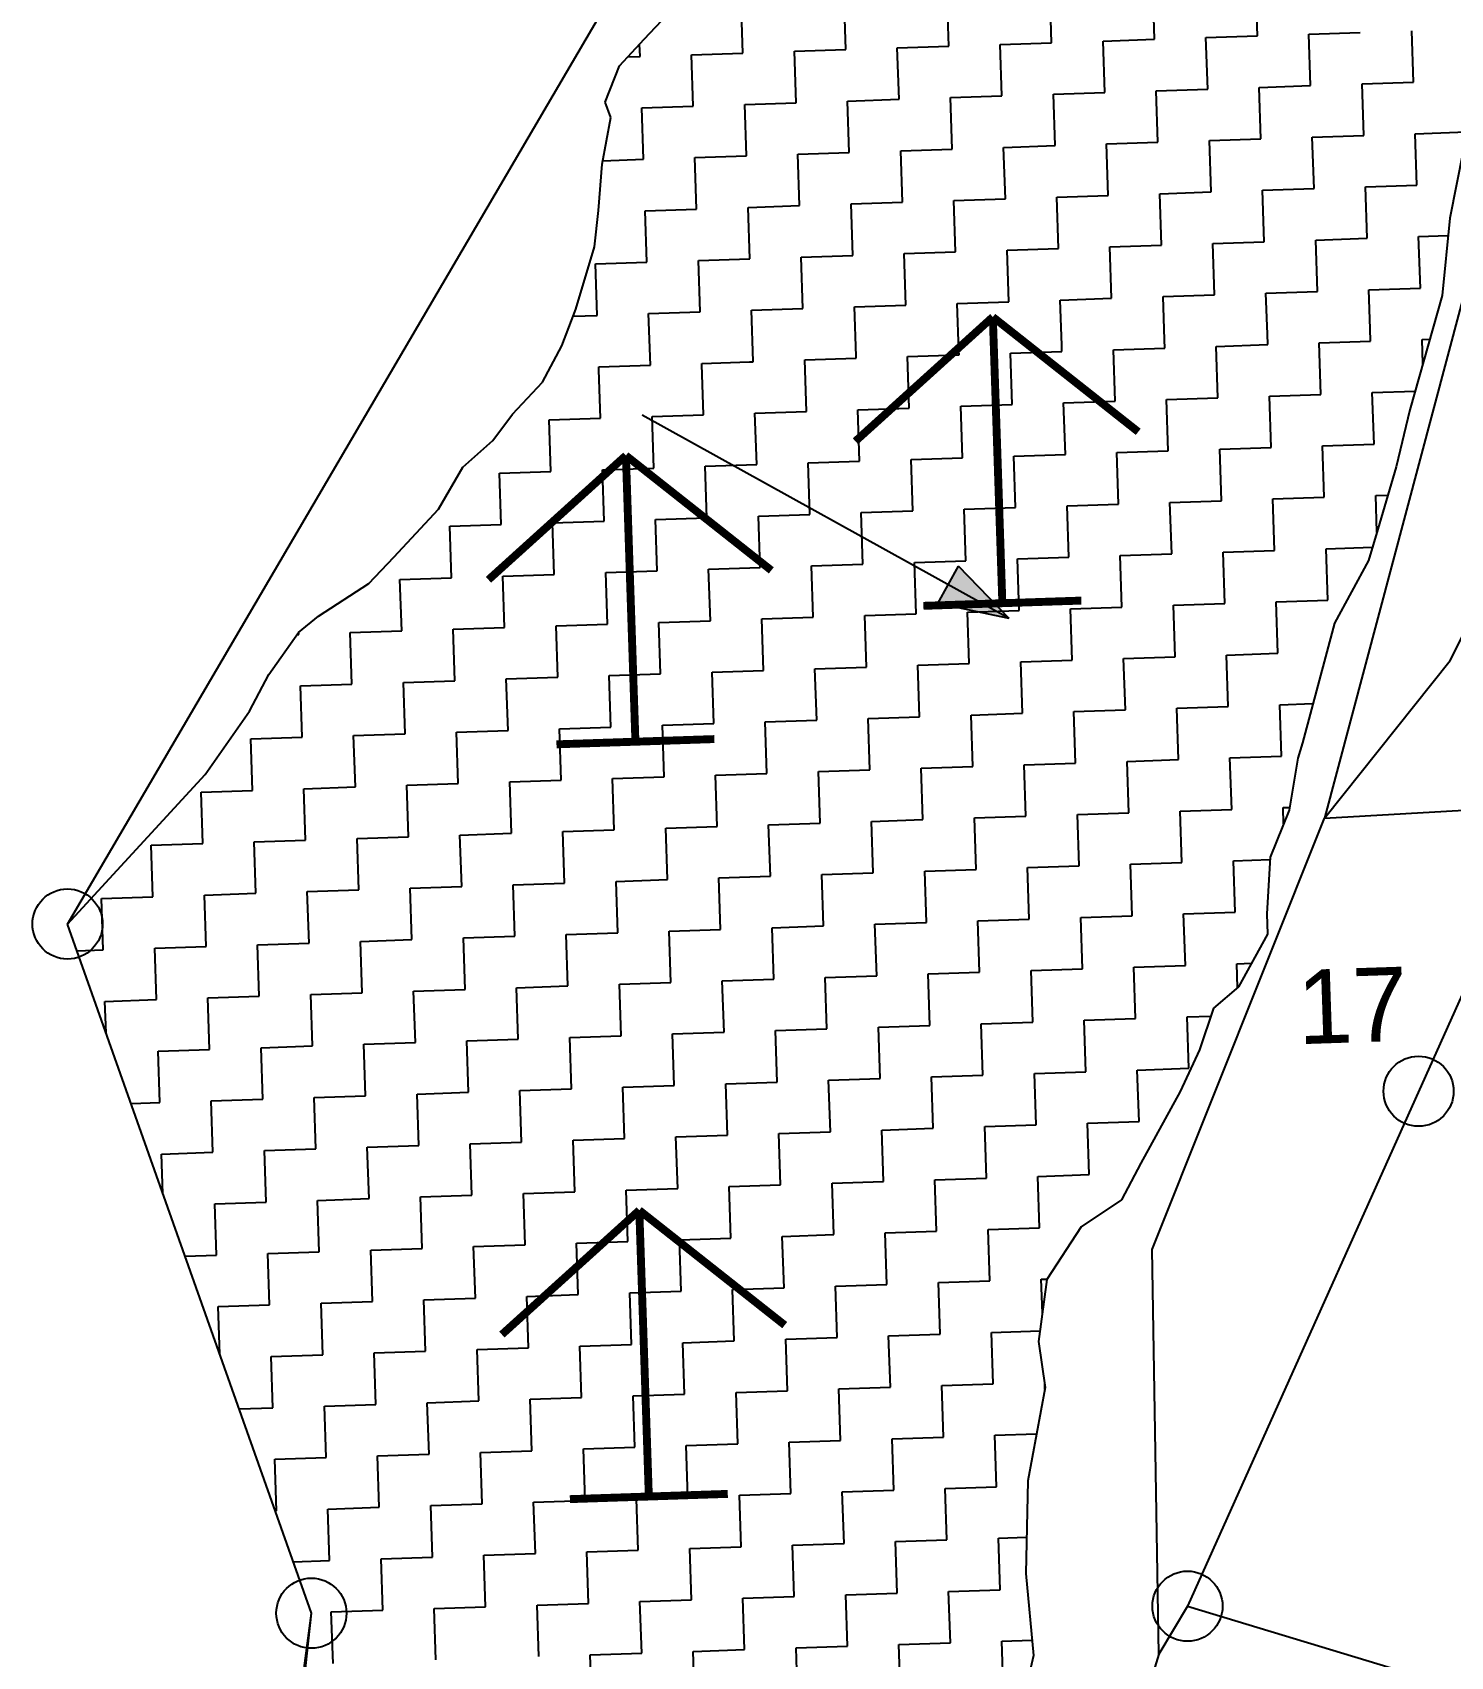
# Model space of a CAD drawing. Header units: metres. Extents: x 279700 to 281193, y 2031385 to 2032574.
# Drawn here: x 279727.5 to 280005.7, y 2031783.9 to 2032102.5 of the extents above; entities that cross this region are included whole.
import ezdxf
from ezdxf.enums import TextEntityAlignment as Align

# ---------------------------------------------------------------- set-up
doc = ezdxf.new("R2010")
doc.units = ezdxf.units.M
for name, color, linetype in [('POLY_HATCH', 12, 'Continuous'), ('POLY_PARCEL', 6, 'Continuous'), ('TEXT_PARCEL', 7, 'Continuous'), ('V_BOUND_LINE', 7, 'Continuous')]:
    doc.layers.add(name, color=color, linetype=linetype)
doc.styles.add('TEXT_MAP', font='')
doc.styles.get('TEXT_MAP').set_extended_font_data('Kruti Dev 050')

msp = doc.modelspace()

# ---------------------------------------------------------------- hatches: boundary and pattern name
h = msp.add_hatch(color=256)
h.paths.add_polyline_path([(279907.14, 2031994.16), (279905.12, 2031990.5), (279919.09, 2031987.53)])
h.paths.add_polyline_path([(279919.09, 2031987.53), (279909.17, 2031997.81), (279907.14, 2031994.16)])

# ---------------------------------------------------------------- linework, layer by layer
at = {"const_width": 1.55}
for points in [[(279915.89, 2032046.71), (279888.93, 2032022.33)], [(279915.89, 2032046.71), (279917.76, 2031990.55)], [(279915.89, 2032046.71), (279944.42, 2032024.18)], [(279843.9, 2032019.53), (279816.94, 2031995.16)], [(279843.9, 2032019.53), (279845.77, 2031963.38)], [(279843.9, 2032019.53), (279872.43, 2031997)], [(279902.27, 2031990.04), (279933.25, 2031991.07)], [(279830.28, 2031962.87), (279861.26, 2031963.9)], [(279846.53, 2031871.46), (279819.57, 2031847.08)], [(279846.53, 2031871.46), (279848.4, 2031815.31)], [(279846.53, 2031871.46), (279875.06, 2031848.93)], [(279832.91, 2031814.79), (279863.89, 2031815.82)]]:
    msp.add_lwpolyline(points, dxfattribs=at)
for points in [[(279919.09, 2031987.53), (279847.1, 2032027.45)], [(279905.12, 2031990.5), (279909.17, 2031997.81)], [(279919.09, 2031987.53), (279909.17, 2031997.81)], [(279919.09, 2031987.53), (279905.12, 2031990.5)]]:
    msp.add_lwpolyline(points)
for centre in [(279734.35, 2031927.62), (279999.42, 2031894.81), (279782.19, 2031792.41), (279954.08, 2031793.79)]:
    msp.add_circle(centre, 6.88)
at = {"layer": 'POLY_HATCH', "linetype": 'Continuous'}
for p, q in [((279927.43, 2032100.51), (279927.1, 2032110.6)), ((279947.62, 2032101.18), (279947.28, 2032111.27)), ((279967.81, 2032101.85), (279967.47, 2032111.94)), ((279866.87, 2032098.49), (279866.54, 2032108.59)), ((279887.06, 2032099.17), (279886.72, 2032109.26)), ((279907.25, 2032099.84), (279906.91, 2032109.93)), ((279917.34, 2032100.17), (279927.43, 2032100.51)), ((279937.53, 2032100.84), (279947.62, 2032101.18)), ((279937.86, 2032090.75), (279937.53, 2032100.84)), ((279957.71, 2032101.52), (279967.81, 2032101.85)), ((279958.05, 2032091.42), (279957.71, 2032101.52)), ((279977.9, 2032102.19), (279987.99, 2032102.52)), ((279978.24, 2032092.09), (279977.9, 2032102.19)), ((279998.42, 2032092.76), (279998.09, 2032102.86)), ((279844.28, 2032097.74), (279846.68, 2032097.82)), ((279846.68, 2032097.82), (279846.6, 2032100.23)), ((279856.78, 2032098.16), (279866.87, 2032098.49)), ((279857.11, 2032088.06), (279856.78, 2032098.16)), ((279876.96, 2032098.83), (279887.06, 2032099.17)), ((279877.3, 2032088.74), (279876.96, 2032098.83)), ((279897.15, 2032099.5), (279907.25, 2032099.84)), ((279897.49, 2032089.41), (279897.15, 2032099.5)), ((279917.67, 2032090.08), (279917.34, 2032100.17)), ((279947.96, 2032091.09), (279958.05, 2032091.42)), ((279948.29, 2032080.99), (279947.96, 2032091.09)), ((279968.14, 2032091.76), (279978.24, 2032092.09)), ((279968.48, 2032081.66), (279968.14, 2032091.76)), ((279988.33, 2032092.43), (279998.42, 2032092.76)), ((279988.66, 2032082.34), (279988.33, 2032092.43)), ((279847.02, 2032087.73), (279857.11, 2032088.06)), ((279847.36, 2032077.64), (279847.02, 2032087.73)), ((279867.21, 2032088.4), (279877.3, 2032088.74)), ((279867.54, 2032078.31), (279867.21, 2032088.4)), ((279887.39, 2032089.07), (279897.49, 2032089.41)), ((279887.73, 2032078.98), (279887.39, 2032089.07)), ((279907.58, 2032089.74), (279917.67, 2032090.08)), ((279907.92, 2032079.65), (279907.58, 2032089.74)), ((279927.77, 2032090.41), (279937.86, 2032090.75)), ((279928.1, 2032080.32), (279927.77, 2032090.41)), ((279958.38, 2032081.33), (279968.48, 2032081.66)), ((279958.72, 2032071.23), (279958.38, 2032081.33)), ((279978.57, 2032082), (279988.66, 2032082.34)), ((279978.91, 2032071.91), (279978.57, 2032082)), ((279998.76, 2032082.67), (280008.85, 2032083.01)), ((279999.09, 2032072.58), (279998.76, 2032082.67)), ((279857.45, 2032077.97), (279867.54, 2032078.31)), ((279877.64, 2032078.64), (279887.73, 2032078.98)), ((279877.97, 2032068.55), (279877.64, 2032078.64)), ((279897.82, 2032079.31), (279907.92, 2032079.65)), ((279898.16, 2032069.22), (279897.82, 2032079.31)), ((279918.01, 2032079.99), (279928.1, 2032080.32)), ((279918.35, 2032069.89), (279918.01, 2032079.99)), ((279938.2, 2032080.66), (279948.29, 2032080.99)), ((279938.53, 2032070.56), (279938.2, 2032080.66)), ((279839.36, 2032077.37), (279847.36, 2032077.64)), ((279857.78, 2032067.88), (279857.45, 2032077.97)), ((279968.81, 2032071.57), (279978.91, 2032071.91)), ((279989, 2032072.24), (279999.09, 2032072.58)), ((279989.34, 2032062.15), (279989, 2032072.24)), ((279888.07, 2032068.88), (279898.16, 2032069.22)), ((279888.4, 2032058.79), (279888.07, 2032068.88)), ((279908.25, 2032069.56), (279918.35, 2032069.89)), ((279908.59, 2032059.46), (279908.25, 2032069.56)), ((279928.44, 2032070.23), (279938.53, 2032070.56)), ((279928.77, 2032060.13), (279928.44, 2032070.23)), ((279948.63, 2032070.9), (279958.72, 2032071.23)), ((279948.96, 2032060.81), (279948.63, 2032070.9)), ((279969.15, 2032061.48), (279968.81, 2032071.57)), ((279847.69, 2032067.54), (279857.78, 2032067.88)), ((279848.03, 2032057.45), (279847.69, 2032067.54)), ((279867.88, 2032068.21), (279877.97, 2032068.55)), ((279868.21, 2032058.12), (279867.88, 2032068.21)), ((279999.43, 2032062.48), (280005.21, 2032062.68)), ((279999.77, 2032052.39), (279999.43, 2032062.48)), ((279898.49, 2032059.13), (279908.59, 2032059.46)), ((279898.83, 2032049.03), (279898.49, 2032059.13)), ((279918.68, 2032059.8), (279928.77, 2032060.13)), ((279919.02, 2032049.7), (279918.68, 2032059.8)), ((279938.87, 2032060.47), (279948.96, 2032060.81)), ((279939.2, 2032050.38), (279938.87, 2032060.47)), ((279959.06, 2032061.14), (279969.15, 2032061.48)), ((279959.39, 2032051.05), (279959.06, 2032061.14)), ((279979.24, 2032061.81), (279989.34, 2032062.15)), ((279979.58, 2032051.72), (279979.24, 2032061.81)), ((279837.93, 2032057.11), (279848.03, 2032057.45)), ((279838.27, 2032047.02), (279837.93, 2032057.11)), ((279858.12, 2032057.78), (279868.21, 2032058.12)), ((279858.46, 2032047.69), (279858.12, 2032057.78)), ((279878.31, 2032058.46), (279888.4, 2032058.79)), ((279878.64, 2032048.36), (279878.31, 2032058.46)), ((279908.92, 2032049.37), (279919.02, 2032049.7)), ((279929.11, 2032050.04), (279939.2, 2032050.38)), ((279929.41, 2032041.17), (279929.11, 2032050.04)), ((279949.3, 2032050.71), (279959.39, 2032051.05)), ((279949.58, 2032042.25), (279949.3, 2032050.71)), ((279969.48, 2032051.38), (279979.58, 2032051.72)), ((279969.75, 2032043.32), (279969.48, 2032051.38)), ((279989.67, 2032052.05), (279999.77, 2032052.39)), ((279989.93, 2032044.4), (279989.67, 2032052.05)), ((279833.57, 2032046.86), (279838.27, 2032047.02)), ((279848.36, 2032047.36), (279858.46, 2032047.69)), ((279848.7, 2032037.26), (279848.36, 2032047.36)), ((279868.55, 2032048.03), (279878.64, 2032048.36)), ((279868.88, 2032037.95), (279868.55, 2032048.03)), ((279888.74, 2032048.7), (279898.83, 2032049.03)), ((279889.06, 2032039.02), (279888.74, 2032048.7)), ((279909.23, 2032040.1), (279908.92, 2032049.37)), ((279969.82, 2032041.29), (279969.75, 2032043.32)), ((279990.01, 2032041.96), (279989.93, 2032044.4)), ((279909.26, 2032039.28), (279909.23, 2032040.1)), ((279919.35, 2032039.61), (279929.45, 2032039.95)), ((279929.45, 2032039.95), (279929.41, 2032041.17)), ((279939.54, 2032040.28), (279949.63, 2032040.62)), ((279939.88, 2032030.19), (279939.54, 2032040.28)), ((279949.63, 2032040.62), (279949.58, 2032042.25)), ((279959.73, 2032040.95), (279969.82, 2032041.29)), ((279960.06, 2032030.86), (279959.73, 2032040.95)), ((279979.91, 2032041.63), (279990.01, 2032041.96)), ((279980.25, 2032031.53), (279979.91, 2032041.63)), ((280000.1, 2032042.3), (280001.61, 2032042.35)), ((280000.26, 2032037.54), (280000.1, 2032042.3)), ((279838.6, 2032036.93), (279848.7, 2032037.26)), ((279838.62, 2032036.33), (279838.6, 2032036.93)), ((279858.79, 2032037.6), (279868.13, 2032037.91)), ((279858.8, 2032037.41), (279858.79, 2032037.6)), ((279859.13, 2032027.5), (279858.8, 2032037.41)), ((279868.13, 2032037.91), (279868.88, 2032037.93)), ((279868.88, 2032037.93), (279868.88, 2032037.95)), ((279878.98, 2032038.27), (279889.07, 2032038.6)), ((279879.31, 2032028.17), (279878.98, 2032038.27)), ((279889.07, 2032038.6), (279889.06, 2032039.02)), ((279899.17, 2032038.94), (279909.26, 2032039.28)), ((279899.5, 2032028.85), (279899.17, 2032038.94)), ((279919.69, 2032029.52), (279919.35, 2032039.61)), ((279838.94, 2032026.83), (279838.62, 2032036.33)), ((279949.97, 2032030.52), (279960.06, 2032030.86)), ((279950.3, 2032020.43), (279949.97, 2032030.52)), ((279970.16, 2032031.2), (279980.25, 2032031.53)), ((279970.49, 2032021.1), (279970.16, 2032031.2)), ((279990.34, 2032031.87), (279998.74, 2032032.15)), ((279990.68, 2032021.77), (279990.34, 2032031.87)), ((279849.03, 2032027.17), (279859.13, 2032027.5)), ((279849.37, 2032017.07), (279849.03, 2032027.17)), ((279869.22, 2032027.84), (279879.31, 2032028.17)), ((279869.56, 2032017.75), (279869.22, 2032027.84)), ((279889.41, 2032028.51), (279899.5, 2032028.85)), ((279889.74, 2032018.42), (279889.41, 2032028.51)), ((279909.59, 2032029.18), (279919.69, 2032029.52)), ((279909.93, 2032019.09), (279909.59, 2032029.18)), ((279929.78, 2032029.85), (279939.88, 2032030.19)), ((279930.12, 2032019.76), (279929.78, 2032029.85)), ((279828.85, 2032026.5), (279838.94, 2032026.83)), ((279829.18, 2032016.4), (279828.85, 2032026.5)), ((279960.4, 2032020.77), (279970.49, 2032021.1)), ((279980.59, 2032021.44), (279990.68, 2032021.77)), ((279980.92, 2032011.34), (279980.59, 2032021.44)), ((279859.46, 2032017.41), (279869.56, 2032017.75)), ((279879.65, 2032018.08), (279889.74, 2032018.42)), ((279879.99, 2032007.99), (279879.65, 2032018.08)), ((279899.84, 2032018.75), (279909.93, 2032019.09)), ((279900.17, 2032008.66), (279899.84, 2032018.75)), ((279920.02, 2032019.42), (279930.12, 2032019.76)), ((279920.36, 2032009.33), (279920.02, 2032019.42)), ((279940.21, 2032020.1), (279950.3, 2032020.43)), ((279940.55, 2032010), (279940.21, 2032020.1)), ((279960.73, 2032010.67), (279960.4, 2032020.77)), ((279819.09, 2032016.07), (279829.18, 2032016.4)), ((279819.42, 2032005.97), (279819.09, 2032016.07)), ((279839.28, 2032016.74), (279849.37, 2032017.07)), ((279839.61, 2032006.65), (279839.28, 2032016.74)), ((279859.8, 2032007.32), (279859.46, 2032017.41)), ((279970.83, 2032011.01), (279980.92, 2032011.34)), ((279991.01, 2032011.68), (279993.4, 2032011.76)), ((279991.25, 2032004.52), (279991.01, 2032011.68)), ((279890.08, 2032008.32), (279900.17, 2032008.66)), ((279890.41, 2031998.23), (279890.08, 2032008.32)), ((279910.27, 2032008.99), (279920.36, 2032009.33)), ((279910.6, 2031998.9), (279910.27, 2032008.99)), ((279930.45, 2032009.67), (279940.55, 2032010)), ((279930.79, 2031999.57), (279930.45, 2032009.67)), ((279950.64, 2032010.34), (279960.73, 2032010.67)), ((279950.98, 2032000.24), (279950.64, 2032010.34)), ((279971.16, 2032000.92), (279970.83, 2032011.01)), ((279809.33, 2032005.64), (279819.42, 2032005.97)), ((279809.67, 2031995.54), (279809.33, 2032005.64)), ((279829.52, 2032006.31), (279839.61, 2032006.65)), ((279829.85, 2031996.22), (279829.52, 2032006.31)), ((279849.7, 2032006.98), (279859.8, 2032007.32)), ((279850.04, 2031996.89), (279849.7, 2032006.98)), ((279869.89, 2032007.65), (279879.99, 2032007.99)), ((279870.23, 2031997.56), (279869.89, 2032007.65)), ((279900.51, 2031998.57), (279910.6, 2031998.9)), ((279900.84, 2031988.47), (279900.51, 2031998.57)), ((279920.7, 2031999.24), (279930.79, 2031999.57)), ((279921.03, 2031989.14), (279920.7, 2031999.24)), ((279940.88, 2031999.91), (279950.98, 2032000.24)), ((279941.22, 2031989.81), (279940.88, 2031999.91)), ((279961.07, 2032000.58), (279971.16, 2032000.92)), ((279961.41, 2031990.49), (279961.07, 2032000.58)), ((279981.26, 2032001.25), (279990.37, 2032001.55)), ((279981.59, 2031991.16), (279981.26, 2032001.25)), ((279799.57, 2031995.21), (279809.67, 2031995.54)), ((279819.76, 2031995.88), (279829.85, 2031996.22)), ((279820.1, 2031985.79), (279819.76, 2031995.88)), ((279839.95, 2031996.55), (279850.04, 2031996.89)), ((279840.28, 2031986.46), (279839.95, 2031996.55)), ((279860.13, 2031997.22), (279870.23, 2031997.56)), ((279860.47, 2031987.13), (279860.13, 2031997.22)), ((279880.32, 2031997.89), (279890.41, 2031998.23)), ((279880.66, 2031987.8), (279880.32, 2031997.89)), ((279799.91, 2031985.12), (279799.57, 2031995.21)), ((279910.94, 2031988.81), (279921.03, 2031989.14)), ((279931.12, 2031989.48), (279941.22, 2031989.81)), ((279931.46, 2031979.39), (279931.12, 2031989.48)), ((279951.31, 2031990.15), (279961.41, 2031990.49)), ((279951.65, 2031980.06), (279951.31, 2031990.15)), ((279971.5, 2031990.82), (279981.59, 2031991.16)), ((279971.83, 2031980.73), (279971.5, 2031990.82)), ((279810, 2031985.45), (279820.1, 2031985.79)), ((279830.19, 2031986.12), (279840.28, 2031986.46)), ((279830.52, 2031976.03), (279830.19, 2031986.12)), ((279850.38, 2031986.79), (279860.47, 2031987.13)), ((279850.71, 2031976.7), (279850.38, 2031986.79)), ((279870.56, 2031987.47), (279880.66, 2031987.8)), ((279870.9, 2031977.37), (279870.56, 2031987.47)), ((279890.75, 2031988.14), (279900.84, 2031988.47)), ((279891.09, 2031978.04), (279890.75, 2031988.14)), ((279911.27, 2031978.71), (279910.94, 2031988.81)), ((279779.35, 2031984.43), (279779.72, 2031984.44)), ((279779.72, 2031984.44), (279779.71, 2031984.9)), ((279789.81, 2031984.78), (279799.91, 2031985.12)), ((279790.15, 2031974.69), (279789.81, 2031984.78)), ((279810.34, 2031975.36), (279810, 2031985.45)), ((279921.37, 2031979.05), (279931.46, 2031979.39)), ((279941.55, 2031979.72), (279951.65, 2031980.06)), ((279941.89, 2031969.63), (279941.55, 2031979.72)), ((279961.74, 2031980.39), (279971.83, 2031980.73)), ((279962.08, 2031970.3), (279961.74, 2031980.39)), ((279840.62, 2031976.36), (279850.71, 2031976.7)), ((279840.95, 2031966.27), (279840.62, 2031976.36)), ((279860.81, 2031977.04), (279870.9, 2031977.37)), ((279861.14, 2031966.94), (279860.81, 2031977.04)), ((279880.99, 2031977.71), (279891.09, 2031978.04)), ((279881.33, 2031967.61), (279880.99, 2031977.71)), ((279901.18, 2031978.38), (279911.27, 2031978.71)), ((279901.52, 2031968.28), (279901.18, 2031978.38)), ((279921.7, 2031968.96), (279921.37, 2031979.05)), ((279780.06, 2031974.35), (279790.15, 2031974.69)), ((279780.39, 2031964.26), (279780.06, 2031974.35)), ((279800.24, 2031975.02), (279810.34, 2031975.36)), ((279800.58, 2031964.93), (279800.24, 2031975.02)), ((279820.43, 2031975.69), (279830.52, 2031976.03)), ((279820.77, 2031965.6), (279820.43, 2031975.69)), ((279951.98, 2031969.96), (279962.08, 2031970.3)), ((279952.32, 2031959.87), (279951.98, 2031969.96)), ((279972.17, 2031970.63), (279978.7, 2031970.85)), ((279972.51, 2031960.54), (279972.17, 2031970.63)), ((279851.05, 2031966.61), (279861.14, 2031966.94)), ((279871.23, 2031967.28), (279881.33, 2031967.61)), ((279871.57, 2031957.18), (279871.23, 2031967.28)), ((279891.42, 2031967.95), (279901.52, 2031968.28)), ((279891.76, 2031957.86), (279891.42, 2031967.95)), ((279911.61, 2031968.62), (279921.7, 2031968.96)), ((279911.94, 2031958.53), (279911.61, 2031968.62)), ((279931.8, 2031969.29), (279941.89, 2031969.63)), ((279932.13, 2031959.2), (279931.8, 2031969.29)), ((279770.3, 2031963.92), (279780.39, 2031964.26)), ((279770.63, 2031953.83), (279770.3, 2031963.92)), ((279790.49, 2031964.59), (279800.58, 2031964.93)), ((279790.82, 2031954.5), (279790.49, 2031964.59)), ((279810.67, 2031965.26), (279820.77, 2031965.6)), ((279811.01, 2031955.17), (279810.67, 2031965.26)), ((279830.86, 2031965.94), (279840.95, 2031966.27)), ((279831.2, 2031955.84), (279830.86, 2031965.94)), ((279851.38, 2031956.51), (279851.05, 2031966.61)), ((279962.41, 2031960.21), (279972.51, 2031960.54)), ((279861.48, 2031956.85), (279871.57, 2031957.18)), ((279881.66, 2031957.52), (279891.76, 2031957.86)), ((279882, 2031947.43), (279881.66, 2031957.52)), ((279901.85, 2031958.19), (279911.94, 2031958.53)), ((279902.19, 2031948.1), (279901.85, 2031958.19)), ((279922.04, 2031958.86), (279932.13, 2031959.2)), ((279922.37, 2031948.77), (279922.04, 2031958.86)), ((279942.23, 2031959.53), (279952.32, 2031959.87)), ((279942.56, 2031949.44), (279942.23, 2031959.53)), ((279962.75, 2031950.11), (279962.41, 2031960.21)), ((279780.73, 2031954.16), (279790.82, 2031954.5)), ((279781.06, 2031944.07), (279780.73, 2031954.16)), ((279800.92, 2031954.83), (279811.01, 2031955.17)), ((279801.25, 2031944.74), (279800.92, 2031954.83)), ((279821.1, 2031955.51), (279831.2, 2031955.84)), ((279821.44, 2031945.41), (279821.1, 2031955.51)), ((279841.29, 2031956.18), (279851.38, 2031956.51)), ((279841.63, 2031946.08), (279841.29, 2031956.18)), ((279861.81, 2031946.76), (279861.48, 2031956.85)), ((279760.54, 2031953.49), (279770.63, 2031953.83)), ((279760.88, 2031943.4), (279760.54, 2031953.49)), ((279892.09, 2031947.76), (279902.19, 2031948.1)), ((279892.43, 2031937.67), (279892.09, 2031947.76)), ((279912.28, 2031948.43), (279922.37, 2031948.77)), ((279912.62, 2031938.34), (279912.28, 2031948.43)), ((279932.47, 2031949.1), (279942.56, 2031949.44)), ((279932.8, 2031939.01), (279932.47, 2031949.1)), ((279952.65, 2031949.78), (279962.75, 2031950.11)), ((279952.99, 2031939.68), (279952.65, 2031949.78)), ((279972.84, 2031950.45), (279974.14, 2031950.49)), ((279972.95, 2031947.25), (279972.84, 2031950.45)), ((279791.16, 2031944.41), (279801.25, 2031944.74)), ((279791.49, 2031934.31), (279791.16, 2031944.41)), ((279811.34, 2031945.08), (279821.44, 2031945.41)), ((279811.68, 2031934.98), (279811.34, 2031945.08)), ((279831.53, 2031945.75), (279841.63, 2031946.08)), ((279831.87, 2031935.65), (279831.53, 2031945.75)), ((279851.72, 2031946.42), (279861.81, 2031946.76)), ((279852.05, 2031936.33), (279851.72, 2031946.42)), ((279871.91, 2031947.09), (279882, 2031947.43)), ((279872.24, 2031937), (279871.91, 2031947.09)), ((279750.78, 2031943.06), (279760.88, 2031943.4)), ((279751.12, 2031932.97), (279750.78, 2031943.06)), ((279770.97, 2031943.73), (279781.06, 2031944.07)), ((279771.31, 2031933.64), (279770.97, 2031943.73)), ((279902.52, 2031938), (279912.62, 2031938.34)), ((279902.86, 2031927.91), (279902.52, 2031938)), ((279922.71, 2031938.68), (279932.8, 2031939.01)), ((279923.05, 2031928.58), (279922.71, 2031938.68)), ((279942.9, 2031939.35), (279952.99, 2031939.68)), ((279943.23, 2031929.25), (279942.9, 2031939.35)), ((279963.08, 2031940.02), (279970.29, 2031940.26)), ((279963.42, 2031929.92), (279963.08, 2031940.02)), ((279801.59, 2031934.65), (279811.68, 2031934.98)), ((279821.77, 2031935.32), (279831.87, 2031935.65)), ((279822.11, 2031925.23), (279821.77, 2031935.32)), ((279841.96, 2031935.99), (279852.05, 2031936.33)), ((279842.3, 2031925.9), (279841.96, 2031935.99)), ((279862.15, 2031936.66), (279872.24, 2031937)), ((279862.48, 2031926.57), (279862.15, 2031936.66)), ((279882.34, 2031937.33), (279892.43, 2031937.67)), ((279882.67, 2031927.24), (279882.34, 2031937.33)), ((279741.03, 2031932.63), (279751.12, 2031932.97)), ((279741.36, 2031922.54), (279741.03, 2031932.63)), ((279761.21, 2031933.3), (279771.31, 2031933.64)), ((279761.55, 2031923.21), (279761.21, 2031933.3)), ((279781.4, 2031933.98), (279791.49, 2031934.31)), ((279781.74, 2031923.88), (279781.4, 2031933.98)), ((279801.92, 2031924.55), (279801.59, 2031934.65)), ((279912.95, 2031928.25), (279923.05, 2031928.58)), ((279933.14, 2031928.92), (279943.23, 2031929.25)), ((279933.47, 2031918.82), (279933.14, 2031928.92)), ((279953.33, 2031929.59), (279963.42, 2031929.92)), ((279953.66, 2031919.5), (279953.33, 2031929.59)), ((279812.02, 2031924.89), (279822.11, 2031925.23)), ((279832.2, 2031925.56), (279842.3, 2031925.9)), ((279832.54, 2031915.47), (279832.2, 2031925.56)), ((279852.39, 2031926.23), (279862.48, 2031926.57)), ((279852.73, 2031916.14), (279852.39, 2031926.23)), ((279872.58, 2031926.9), (279882.67, 2031927.24)), ((279872.91, 2031916.81), (279872.58, 2031926.9)), ((279892.76, 2031927.58), (279902.86, 2031927.91)), ((279893.1, 2031917.48), (279892.76, 2031927.58)), ((279913.29, 2031918.15), (279912.95, 2031928.25)), ((279736.21, 2031922.37), (279741.36, 2031922.54)), ((279751.45, 2031922.88), (279761.55, 2031923.21)), ((279751.79, 2031912.78), (279751.45, 2031922.88)), ((279771.64, 2031923.55), (279781.74, 2031923.88)), ((279771.98, 2031913.45), (279771.64, 2031923.55)), ((279791.83, 2031924.22), (279801.92, 2031924.55)), ((279792.16, 2031914.12), (279791.83, 2031924.22)), ((279812.35, 2031914.8), (279812.02, 2031924.89)), ((279943.57, 2031919.16), (279953.66, 2031919.5)), ((279943.9, 2031909.07), (279943.57, 2031919.16)), ((279963.76, 2031919.83), (279966.66, 2031919.93)), ((279963.91, 2031915.16), (279963.76, 2031919.83)), ((279842.63, 2031915.8), (279852.73, 2031916.14)), ((279842.97, 2031905.71), (279842.63, 2031915.8)), ((279862.82, 2031916.47), (279872.91, 2031916.81)), ((279863.16, 2031906.38), (279862.82, 2031916.47)), ((279883.01, 2031917.15), (279893.1, 2031917.48)), ((279883.34, 2031907.05), (279883.01, 2031917.15)), ((279903.19, 2031917.82), (279913.29, 2031918.15)), ((279903.53, 2031907.72), (279903.19, 2031917.82)), ((279923.38, 2031918.49), (279933.47, 2031918.82)), ((279923.72, 2031908.39), (279923.38, 2031918.49)), ((279741.7, 2031912.45), (279751.79, 2031912.78)), ((279761.88, 2031913.12), (279771.98, 2031913.45)), ((279762.22, 2031903.02), (279761.88, 2031913.12)), ((279782.07, 2031913.79), (279792.16, 2031914.12)), ((279782.41, 2031903.7), (279782.07, 2031913.79)), ((279802.26, 2031914.46), (279812.35, 2031914.8)), ((279802.59, 2031904.37), (279802.26, 2031914.46)), ((279822.45, 2031915.13), (279832.54, 2031915.47)), ((279822.78, 2031905.04), (279822.45, 2031915.13)), ((279741.9, 2031906.27), (279741.7, 2031912.45)), ((279954, 2031909.4), (279958.65, 2031909.56)), ((279954.33, 2031899.31), (279954, 2031909.4)), ((279853.06, 2031906.05), (279863.16, 2031906.38)), ((279873.25, 2031906.72), (279883.34, 2031907.05)), ((279873.58, 2031896.62), (279873.25, 2031906.72)), ((279893.44, 2031907.39), (279903.53, 2031907.72)), ((279893.77, 2031897.29), (279893.44, 2031907.39)), ((279913.62, 2031908.06), (279923.72, 2031908.39)), ((279913.96, 2031897.97), (279913.62, 2031908.06)), ((279933.81, 2031908.73), (279943.9, 2031909.07)), ((279934.15, 2031898.64), (279933.81, 2031908.73)), ((279752.13, 2031902.69), (279762.22, 2031903.02)), ((279772.31, 2031903.36), (279782.41, 2031903.7)), ((279772.65, 2031893.27), (279772.31, 2031903.36)), ((279792.5, 2031904.03), (279802.59, 2031904.37)), ((279792.84, 2031893.94), (279792.5, 2031904.03)), ((279812.69, 2031904.7), (279822.78, 2031905.04)), ((279813.02, 2031894.61), (279812.69, 2031904.7)), ((279832.87, 2031905.37), (279842.97, 2031905.71)), ((279833.21, 2031895.28), (279832.87, 2031905.37)), ((279853.4, 2031895.95), (279853.06, 2031906.05)), ((279752.46, 2031892.59), (279752.13, 2031902.69)), ((279863.49, 2031896.29), (279873.58, 2031896.62)), ((279883.68, 2031896.96), (279893.77, 2031897.29)), ((279884.01, 2031886.87), (279883.68, 2031896.96)), ((279903.87, 2031897.63), (279913.96, 2031897.97)), ((279904.2, 2031887.54), (279903.87, 2031897.63)), ((279924.05, 2031898.3), (279934.15, 2031898.64)), ((279924.39, 2031888.21), (279924.05, 2031898.3)), ((279944.24, 2031898.97), (279954.33, 2031899.31)), ((279944.58, 2031888.88), (279944.24, 2031898.97)), ((279782.74, 2031893.6), (279792.84, 2031893.94)), ((279783.08, 2031883.51), (279782.74, 2031893.6)), ((279802.93, 2031894.27), (279813.02, 2031894.61)), ((279803.27, 2031884.18), (279802.93, 2031894.27)), ((279823.12, 2031894.94), (279833.21, 2031895.28)), ((279823.45, 2031884.85), (279823.12, 2031894.94)), ((279843.3, 2031895.62), (279853.4, 2031895.95)), ((279843.64, 2031885.52), (279843.3, 2031895.62)), ((279863.83, 2031886.19), (279863.49, 2031896.29)), ((279746.81, 2031892.41), (279752.46, 2031892.59)), ((279762.56, 2031892.93), (279772.65, 2031893.27)), ((279762.89, 2031882.84), (279762.56, 2031892.93)), ((279894.11, 2031887.2), (279904.2, 2031887.54)), ((279894.44, 2031877.11), (279894.11, 2031887.2)), ((279914.29, 2031887.87), (279924.39, 2031888.21)), ((279914.63, 2031877.78), (279914.29, 2031887.87)), ((279934.48, 2031888.54), (279944.58, 2031888.88)), ((279934.82, 2031878.45), (279934.48, 2031888.54)), ((279793.17, 2031883.84), (279803.27, 2031884.18)), ((279793.51, 2031873.75), (279793.17, 2031883.84)), ((279813.36, 2031884.52), (279823.45, 2031884.85)), ((279813.69, 2031874.42), (279813.36, 2031884.52)), ((279833.55, 2031885.19), (279843.64, 2031885.52)), ((279833.88, 2031875.09), (279833.55, 2031885.19)), ((279853.73, 2031885.86), (279863.83, 2031886.19)), ((279854.07, 2031875.76), (279853.73, 2031885.86)), ((279873.92, 2031886.53), (279884.01, 2031886.87)), ((279874.26, 2031876.44), (279873.92, 2031886.53)), ((279752.8, 2031882.5), (279762.89, 2031882.84)), ((279753.06, 2031874.75), (279752.8, 2031882.5)), ((279772.98, 2031883.17), (279783.08, 2031883.51)), ((279773.32, 2031873.08), (279772.98, 2031883.17)), ((279904.54, 2031877.44), (279914.63, 2031877.78)), ((279904.87, 2031867.35), (279904.54, 2031877.44)), ((279924.72, 2031878.11), (279934.82, 2031878.45)), ((279925.06, 2031868.02), (279924.72, 2031878.11)), ((279803.6, 2031874.09), (279813.69, 2031874.42)), ((279823.79, 2031874.76), (279833.88, 2031875.09)), ((279824.12, 2031864.66), (279823.79, 2031874.76)), ((279843.98, 2031875.43), (279854.07, 2031875.76)), ((279844.31, 2031865.34), (279843.98, 2031875.43)), ((279864.16, 2031876.1), (279874.26, 2031876.44)), ((279864.5, 2031866.01), (279864.16, 2031876.1)), ((279884.35, 2031876.77), (279894.44, 2031877.11)), ((279884.69, 2031866.68), (279884.35, 2031876.77)), ((279763.23, 2031872.74), (279773.32, 2031873.08)), ((279763.56, 2031862.65), (279763.23, 2031872.74)), ((279783.41, 2031873.41), (279793.51, 2031873.75)), ((279783.75, 2031863.32), (279783.41, 2031873.41)), ((279803.94, 2031863.99), (279803.6, 2031874.09)), ((279914.97, 2031867.69), (279925.06, 2031868.02)), ((279834.22, 2031865), (279844.31, 2031865.34)), ((279834.55, 2031854.91), (279834.22, 2031865)), ((279854.4, 2031865.67), (279864.5, 2031866.01)), ((279854.74, 2031855.58), (279854.4, 2031865.67)), ((279874.59, 2031866.34), (279884.69, 2031866.68)), ((279874.93, 2031856.25), (279874.59, 2031866.34)), ((279894.78, 2031867.01), (279904.87, 2031867.35)), ((279895.11, 2031856.92), (279894.78, 2031867.01)), ((279915.3, 2031857.59), (279914.97, 2031867.69)), ((279757.41, 2031862.44), (279763.56, 2031862.65)), ((279773.66, 2031862.99), (279783.75, 2031863.32)), ((279773.99, 2031852.89), (279773.66, 2031862.99)), ((279793.84, 2031863.66), (279803.94, 2031863.99)), ((279794.18, 2031853.56), (279793.84, 2031863.66)), ((279814.03, 2031864.33), (279824.12, 2031864.66)), ((279814.37, 2031854.23), (279814.03, 2031864.33)), ((279844.65, 2031855.24), (279854.74, 2031855.58)), ((279844.98, 2031845.15), (279844.65, 2031855.24)), ((279864.83, 2031855.91), (279874.93, 2031856.25)), ((279865.17, 2031845.82), (279864.83, 2031855.91)), ((279885.02, 2031856.58), (279895.11, 2031856.92)), ((279885.36, 2031846.49), (279885.02, 2031856.58)), ((279905.21, 2031857.26), (279915.3, 2031857.59)), ((279905.54, 2031847.16), (279905.21, 2031857.26)), ((279925.4, 2031857.93), (279926.54, 2031857.97)), ((279925.62, 2031851.29), (279925.4, 2031857.93)), ((279763.9, 2031852.56), (279773.99, 2031852.89)), ((279764.21, 2031843.22), (279763.9, 2031852.56)), ((279784.09, 2031853.23), (279794.18, 2031853.56)), ((279784.42, 2031843.13), (279784.09, 2031853.23)), ((279804.27, 2031853.9), (279814.37, 2031854.23)), ((279804.61, 2031843.81), (279804.27, 2031853.9)), ((279824.46, 2031854.57), (279834.55, 2031854.91)), ((279824.8, 2031844.48), (279824.46, 2031854.57)), ((279855.08, 2031845.48), (279865.17, 2031845.82)), ((279875.26, 2031846.16), (279885.36, 2031846.49)), ((279875.6, 2031836.06), (279875.26, 2031846.16)), ((279895.45, 2031846.83), (279905.54, 2031847.16)), ((279895.79, 2031836.73), (279895.45, 2031846.83)), ((279915.64, 2031847.5), (279925.15, 2031847.81)), ((279915.97, 2031837.4), (279915.64, 2031847.5)), ((279774.33, 2031842.8), (279784.42, 2031843.13)), ((279774.66, 2031832.7), (279774.33, 2031842.8)), ((279794.51, 2031843.47), (279804.61, 2031843.81)), ((279794.85, 2031833.38), (279794.51, 2031843.47)), ((279814.7, 2031844.14), (279824.8, 2031844.48)), ((279815.04, 2031834.05), (279814.7, 2031844.14)), ((279834.89, 2031844.81), (279844.98, 2031845.15)), ((279835.22, 2031834.72), (279834.89, 2031844.81)), ((279855.41, 2031835.39), (279855.08, 2031845.48)), ((279865.51, 2031835.73), (279875.6, 2031836.06)), ((279885.69, 2031836.4), (279895.79, 2031836.73)), ((279886.03, 2031826.3), (279885.69, 2031836.4)), ((279905.88, 2031837.07), (279915.97, 2031837.4)), ((279906.22, 2031826.98), (279905.88, 2031837.07)), ((279926.11, 2031836.29), (279926.08, 2031837.45)), ((279784.76, 2031833.04), (279794.85, 2031833.38)), ((279785.09, 2031822.95), (279784.76, 2031833.04)), ((279804.94, 2031833.71), (279815.04, 2031834.05)), ((279805.28, 2031823.62), (279804.94, 2031833.71)), ((279825.13, 2031834.38), (279835.22, 2031834.72)), ((279825.47, 2031824.29), (279825.13, 2031834.38)), ((279845.32, 2031835.05), (279855.41, 2031835.39)), ((279845.65, 2031824.96), (279845.32, 2031835.05)), ((279865.84, 2031825.63), (279865.51, 2031835.73)), ((279768.01, 2031832.48), (279774.66, 2031832.7)), ((279896.12, 2031826.64), (279906.22, 2031826.98)), ((279896.46, 2031816.55), (279896.12, 2031826.64)), ((279916.31, 2031827.31), (279924.48, 2031827.58)), ((279916.64, 2031817.22), (279916.31, 2031827.31)), ((279795.19, 2031823.28), (279805.28, 2031823.62)), ((279795.52, 2031813.19), (279795.19, 2031823.28)), ((279815.37, 2031823.95), (279825.47, 2031824.29)), ((279815.71, 2031813.86), (279815.37, 2031823.95)), ((279835.56, 2031824.63), (279845.65, 2031824.96)), ((279835.9, 2031814.53), (279835.56, 2031824.63)), ((279855.75, 2031825.3), (279865.84, 2031825.63)), ((279856.08, 2031815.2), (279855.75, 2031825.3)), ((279875.93, 2031825.97), (279886.03, 2031826.3)), ((279876.27, 2031815.87), (279875.93, 2031825.97)), ((279775, 2031822.61), (279785.09, 2031822.95)), ((279775.33, 2031812.52), (279775, 2031822.61)), ((279906.55, 2031816.88), (279916.64, 2031817.22)), ((279906.89, 2031806.79), (279906.55, 2031816.88)), ((279805.62, 2031813.52), (279815.71, 2031813.86)), ((279825.8, 2031814.2), (279835.9, 2031814.53)), ((279826.14, 2031804.1), (279825.8, 2031814.2)), ((279845.99, 2031814.87), (279856.08, 2031815.2)), ((279846.33, 2031804.77), (279845.99, 2031814.87)), ((279866.18, 2031815.54), (279876.27, 2031815.87)), ((279866.51, 2031805.45), (279866.18, 2031815.54)), ((279886.36, 2031816.21), (279896.46, 2031816.55)), ((279886.7, 2031806.12), (279886.36, 2031816.21)), ((279775.07, 2031812.51), (279775.33, 2031812.52)), ((279785.43, 2031812.85), (279795.52, 2031813.19)), ((279785.76, 2031802.76), (279785.43, 2031812.85)), ((279805.95, 2031803.43), (279805.62, 2031813.52)), ((279836.23, 2031804.44), (279846.33, 2031804.77)), ((279836.57, 2031794.34), (279836.23, 2031804.44)), ((279856.42, 2031805.11), (279866.51, 2031805.45)), ((279856.75, 2031795.02), (279856.42, 2031805.11)), ((279876.61, 2031805.78), (279886.7, 2031806.12)), ((279876.94, 2031795.69), (279876.61, 2031805.78)), ((279896.79, 2031806.45), (279906.89, 2031806.79)), ((279897.13, 2031796.36), (279896.79, 2031806.45)), ((279916.98, 2031807.12), (279922.51, 2031807.31)), ((279917.32, 2031797.03), (279916.98, 2031807.12)), ((279778.61, 2031802.52), (279785.76, 2031802.76)), ((279795.86, 2031803.1), (279805.95, 2031803.43)), ((279796.19, 2031793), (279795.86, 2031803.1)), ((279816.04, 2031803.77), (279826.14, 2031804.1)), ((279816.38, 2031793.67), (279816.04, 2031803.77)), ((279846.66, 2031794.68), (279856.75, 2031795.02)), ((279847, 2031784.59), (279846.66, 2031794.68)), ((279866.85, 2031795.35), (279876.94, 2031795.69)), ((279867.18, 2031785.26), (279866.85, 2031795.35)), ((279887.04, 2031796.02), (279897.13, 2031796.36)), ((279887.37, 2031785.93), (279887.04, 2031796.02)), ((279907.22, 2031796.69), (279917.32, 2031797.03)), ((279907.56, 2031786.6), (279907.22, 2031796.69)), ((279786.1, 2031792.67), (279796.19, 2031793)), ((279786.44, 2031782.57), (279786.1, 2031792.67)), ((279806.29, 2031793.34), (279816.38, 2031793.67)), ((279806.62, 2031783.24), (279806.29, 2031793.34)), ((279826.47, 2031794.01), (279836.57, 2031794.34)), ((279826.81, 2031783.92), (279826.47, 2031794.01)), ((279857.09, 2031784.92), (279867.18, 2031785.26)), ((279877.28, 2031785.59), (279887.37, 2031785.93)), ((279877.61, 2031775.5), (279877.28, 2031785.59)), ((279897.46, 2031786.27), (279907.56, 2031786.6)), ((279897.8, 2031776.17), (279897.46, 2031786.27)), ((279917.65, 2031786.94), (279923.6, 2031787.13)), ((279917.99, 2031776.84), (279917.65, 2031786.94)), ((279836.9, 2031784.25), (279847, 2031784.59)), ((279837.24, 2031774.16), (279836.9, 2031784.25)), ((279857.43, 2031774.83), (279857.09, 2031784.92))]:
    msp.add_line(p, q, dxfattribs=at)
at = {"layer": 'POLY_HATCH'}
for p, q in [((279847.5, 2032101.19), (279854.33, 2032108.48)), ((279842.63, 2032095.98), (279847.5, 2032101.19)), ((279839.83, 2032088.82), (279842.63, 2032095.98)), ((279840.94, 2032085.83), (279839.83, 2032088.82)), ((279839.23, 2032076.68), (279840.94, 2032085.83)), ((280008.14, 2032079.33), (280005.55, 2032066.12)), ((279838.52, 2032067.57), (279839.23, 2032076.68)), ((279837.74, 2032060.48), (279838.52, 2032067.57)), ((280005.55, 2032066.12), (280004.03, 2032050.92)), ((279834.11, 2032048.24), (279837.74, 2032060.48)), ((280004.03, 2032050.92), (279997.71, 2032028.5)), ((279831.32, 2032041.08), (279834.11, 2032048.24)), ((279827.52, 2032033.89), (279831.32, 2032041.08)), ((279821.66, 2032027.64), (279827.52, 2032033.89)), ((279817.79, 2032022.46), (279821.66, 2032027.64)), ((279997.71, 2032028.5), (279995.05, 2032017.31)), ((279811.91, 2032017.22), (279817.79, 2032022.46)), ((279807.13, 2032008.98), (279811.91, 2032017.22)), ((279995.05, 2032017.31), (279991.42, 2032005.07)), ((279798.35, 2031999.6), (279807.13, 2032008.98)), ((279991.42, 2032005.07), (279989.6, 2031998.95)), ((279793.47, 2031994.39), (279798.35, 2031999.6)), ((279989.6, 2031998.95), (279982.94, 2031986.62)), ((279783.58, 2031988), (279793.47, 2031994.39)), ((279779.64, 2031984.84), (279783.58, 2031988)), ((279982.94, 2031986.62), (279976.64, 2031963.18)), ((279773.86, 2031976.57), (279779.64, 2031984.84)), ((279770.05, 2031969.38), (279773.86, 2031976.57)), ((279761.37, 2031956.98), (279770.05, 2031969.38)), ((279976.64, 2031963.18), (279975.73, 2031960.13)), ((279975.73, 2031960.13), (279974.05, 2031949.97)), ((279734.35, 2031927.62), (279761.37, 2031956.98)), ((279974.05, 2031949.97), (279970.32, 2031940.76)), ((279970.32, 2031940.76), (279969.68, 2031929.63)), ((279969.68, 2031929.63), (279969.81, 2031925.6)), ((279782.19, 2031792.41), (279734.35, 2031927.62)), ((279969.81, 2031925.6), (279964.09, 2031915.31)), ((279964.09, 2031915.31), (279959.18, 2031911.11)), ((279959.18, 2031911.11), (279956.42, 2031902.94)), ((279956.42, 2031902.94), (279952.65, 2031894.74)), ((279952.65, 2031894.74), (279944.93, 2031880.72)), ((279944.93, 2031880.72), (279941.13, 2031873.53)), ((279941.13, 2031873.53), (279933.22, 2031868.22)), ((279933.22, 2031868.22), (279926.49, 2031857.9)), ((279926.49, 2031857.9), (279924.88, 2031845.73)), ((279924.88, 2031845.73), (279926.19, 2031836.68)), ((279926.19, 2031836.68), (279924.47, 2031827.54)), ((279924.47, 2031827.54), (279922.75, 2031818.4)), ((279922.75, 2031818.4), (279922.35, 2031800.21)), ((279922.35, 2031800.21), (279923.9, 2031784.11)), ((279761.35, 2031600.54), (279782.19, 2031792.41)), ((279923.9, 2031784.11), (279920.36, 2031768.84))]:
    msp.add_line(p, q, dxfattribs=at)
at = {"layer": 'POLY_PARCEL'}
for p, q in [((280024.85, 2032113.46), (279980.98, 2031948.37)), ((280005.59, 2031979.29), (280029.64, 2032026.84)), ((279980.98, 2031948.37), (280005.59, 2031979.29)), ((279980.98, 2031948.37), (280026.12, 2031950.99)), ((279947.12, 2031863.76), (279980.98, 2031948.37)), ((280020.31, 2031941.36), (279954.08, 2031793.79)), ((279948.47, 2031784.4), (279947.12, 2031863.76)), ((279954.08, 2031793.79), (279948.47, 2031784.4)), ((279954.08, 2031793.79), (280058.37, 2031762.28)), ((279948.47, 2031784.4), (279898.16, 2031620.34))]:
    msp.add_line(p, q, dxfattribs=at)
at = {"layer": 'V_BOUND_LINE'}
for p, q in [((279734.35, 2031927.62), (279846.31, 2032118.71)), ((279782.19, 2031792.41), (279734.35, 2031927.62)), ((279771.57, 2031712.1), (279782.19, 2031792.41))]:
    msp.add_line(p, q, dxfattribs=at)

# ---------------------------------------------------------------- texts
at = {"layer": 'TEXT_PARCEL', "style": 'TEXT_MAP'}
msp.add_text('17', height=14.543, rotation=1.9049, dxfattribs=at).set_placement((279986.68, 2031904.39), align=Align.CENTER)

doc.saveas('drawing.dxf')
